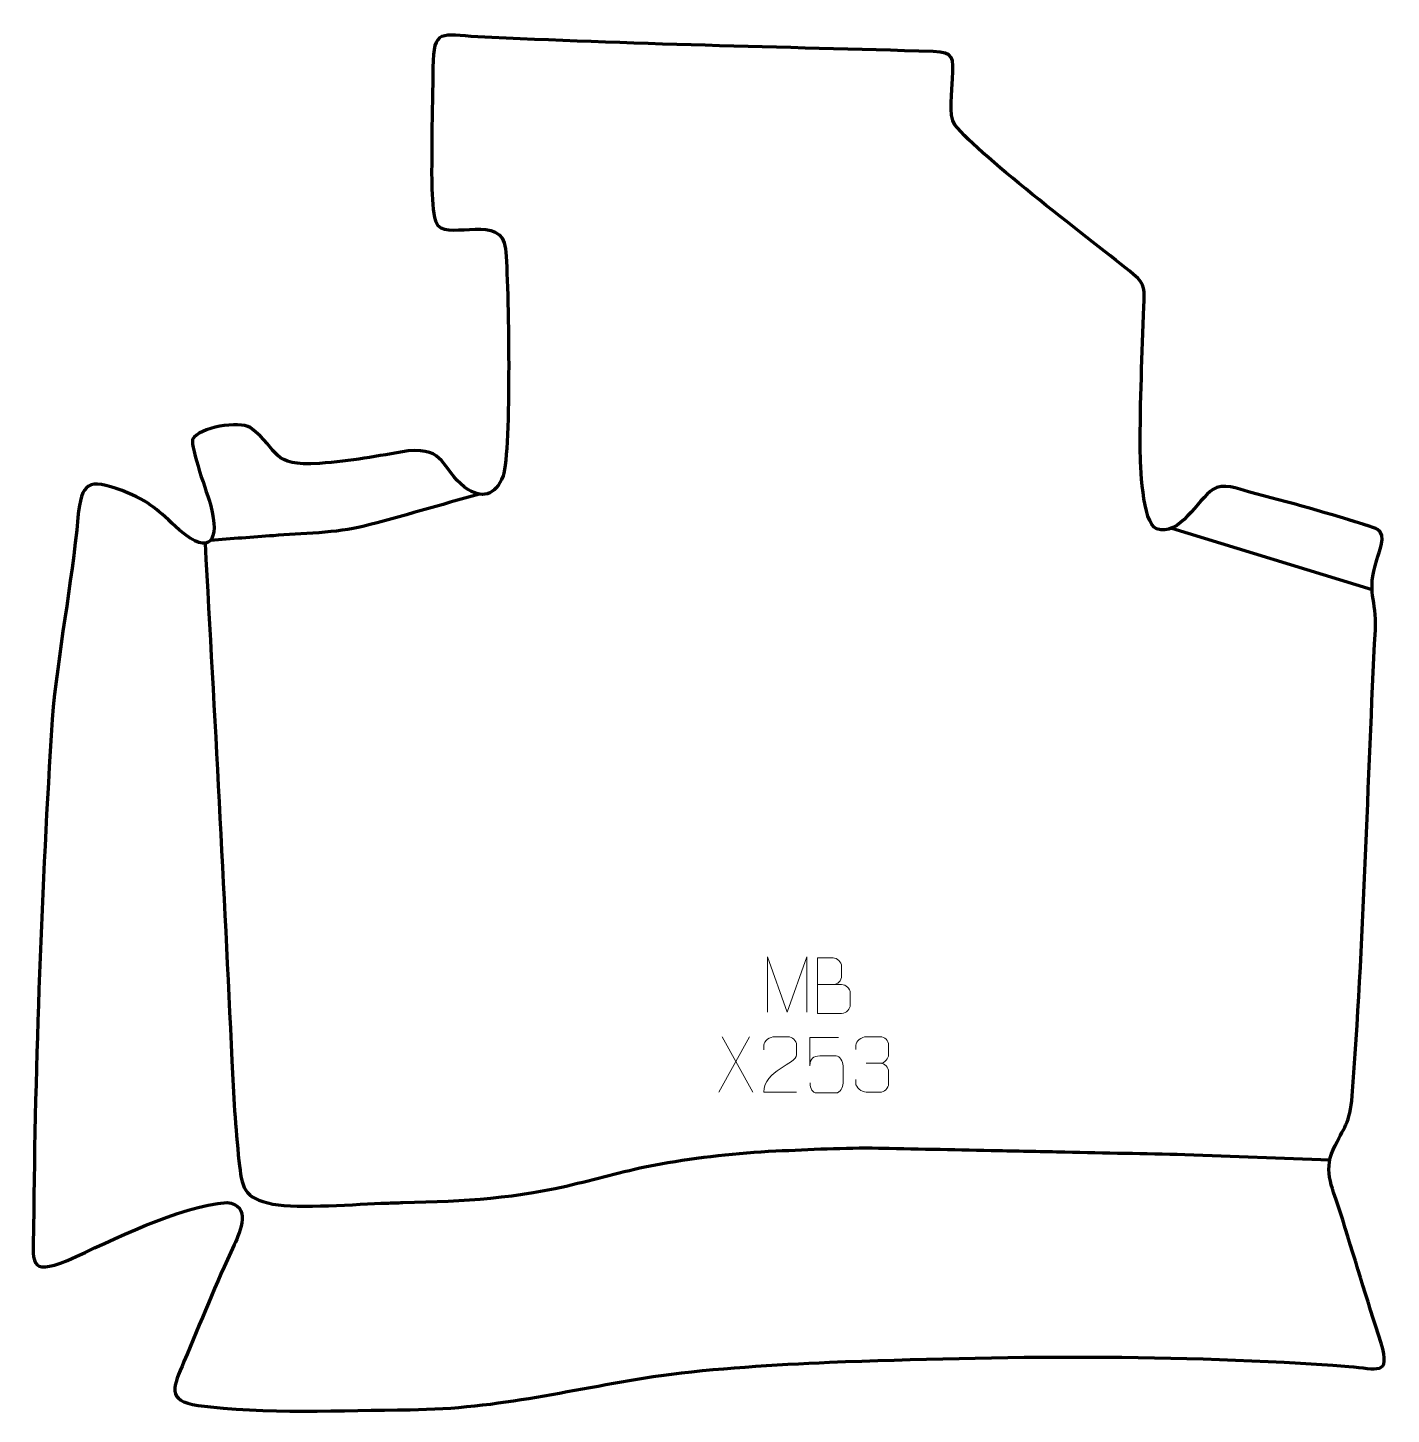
# Model space of a CAD drawing. Header units: millimetres. Extents: x -557 to 56, y 208 to 832.
import ezdxf

# ---------------------------------------------------------------- set-up
doc = ezdxf.new("R2010")
doc.units = ezdxf.units.MM
doc.header["$MEASUREMENT"] = 0
doc.layers.add('layer 2', color=7, linetype='Continuous')
doc.layers.add('layer 3', color=7, linetype='Continuous')

msp = doc.modelspace()

# ---------------------------------------------------------------- linework, layer by layer
at = {"layer": 'layer 2', "color": 142, "lineweight": 158}
for points, knots in [([(-353.8256, 622.4323), (-371.151, 617.6344), (-388.9378, 612.3706), (-406.2713, 607.8874), (-406.2713, 607.8874), (-417.2105, 605.058), (-434.6277, 604.6276), (-446.4267, 603.7547), (-446.4267, 603.7547), (-455.8786, 603.0555), (-465.3306, 602.3562), (-474.7825, 601.657)], [0, 0, 0, 0, 0.25, 0.25, 0.25, 0.25, 0.5, 0.5, 0.5, 0.5, 1, 1, 1, 1]), ([(-477.2056, 600.3979), (-472.9196, 522.75), (-468.6851, 445.1035), (-465.1826, 367.4153), (-465.1826, 367.4153), (-464.5043, 352.3236), (-463.5358, 337.3768), (-461.978, 322.3467), (-461.978, 322.3467), (-460.6557, 310.6377), (-460.22, 305.5566), (-446.6582, 302.9605), (-446.6582, 302.9605), (-435.3159, 300.7893), (-408.5222, 302.9901), (-395.6009, 303.4064), (-395.6009, 303.4064), (-393.1291, 303.4861), (-390.6585, 303.556), (-388.1862, 303.6197), (-388.1862, 303.6197), (-359.9902, 304.2355), (-337.2538, 305.5174), (-309.6111, 312.2935), (-309.6111, 312.2935), (-297.0966, 315.454), (-284.9796, 318.792), (-272.2471, 321.1158), (-272.2471, 321.1158), (-254.9856, 324.1053), (-237.9445, 325.9289), (-220.4574, 326.8859), (-220.4574, 326.8859), (-205.0805, 327.5019), (-189.6949, 328.4069), (-174.3073, 328.173), (-174.3073, 328.173), (-174.3073, 328.173), (-172.7729, 328.1451), (-172.7729, 328.1451), (-172.7729, 328.1451), (-155.2958, 327.7766), (-137.8185, 327.4128), (-120.3413, 327.0495), (-120.3413, 327.0495), (-110.3632, 326.842), (-100.3851, 326.6345), (-90.4071, 326.427), (-90.4071, 326.427), (-72.4465, 326.0535), (-54.486, 325.6799), (-36.5254, 325.3064), (-36.5254, 325.3064), (-36.5254, 325.3064), (28.74, 322.8359), (28.74, 322.8359)], [0, 0, 0, 0, 0.06666667, 0.06666667, 0.06666667, 0.06666667, 0.13333333, 0.13333333, 0.13333333, 0.13333333, 0.2, 0.2, 0.2, 0.2, 0.26666667, 0.26666667, 0.26666667, 0.26666667, 0.33333333, 0.33333333, 0.33333333, 0.33333333, 0.4, 0.4, 0.4, 0.4, 0.46666667, 0.46666667, 0.46666667, 0.46666667, 0.53333333, 0.53333333, 0.53333333, 0.53333333, 0.6, 0.6, 0.6, 0.6, 0.66666667, 0.66666667, 0.66666667, 0.66666667, 0.73333333, 0.73333333, 0.73333333, 0.73333333, 0.8, 0.8, 0.8, 0.8, 0.86666667, 0.86666667, 0.86666667, 0.86666667, 1, 1, 1, 1])]:
    msp.add_open_spline(points, degree=3, knots=knots, dxfattribs=at)
msp.add_open_spline([(-42.38, 607.1426), (-42.38, 607.1426), (47.7466, 579.5398), (47.7466, 579.5398)], degree=3, dxfattribs=at)
at = {"layer": 'layer 2', "color": 250, "lineweight": 9}
for points, knots in [([(-224.2192, 389.2746), (-224.2192, 389.2746), (-224.2192, 414.2325), (-224.2192, 414.2325), (-224.2192, 414.2325), (-224.2192, 414.2325), (-215.2941, 389.2746), (-215.2941, 389.2746), (-215.2941, 389.2746), (-215.2941, 389.2746), (-206.5342, 414.232), (-206.5342, 414.232), (-206.5342, 414.232), (-206.5342, 414.232), (-206.5342, 389.2746), (-206.5342, 389.2746)], [0, 0, 0, 0, 0.2, 0.2, 0.2, 0.2, 0.4, 0.4, 0.4, 0.4, 0.6, 0.6, 0.6, 0.6, 1, 1, 1, 1]), ([(-201.7792, 401.7533), (-198.1406, 401.7537), (-194.5535, 401.7537), (-190.9141, 401.7533), (-190.9141, 401.7533), (-188.9387, 401.736), (-187.0151, 399.9999), (-187.0151, 397.9503), (-187.0151, 397.9503), (-187.0155, 396.8217), (-187.0155, 393.7723), (-187.0151, 392.6434), (-187.0151, 392.6434), (-186.9975, 390.7855), (-188.5396, 388.7716), (-190.8611, 388.7885), (-190.8611, 388.7885), (-194.5009, 388.7889), (-198.1403, 388.7889), (-201.7792, 388.7885), (-201.7792, 388.7885), (-201.7792, 397.1068), (-201.7792, 405.4246), (-201.7792, 413.7421), (-201.7792, 413.7421), (-199.4055, 413.7421), (-197.0314, 413.7421), (-194.6572, 413.7421), (-194.6572, 413.7421), (-192.9764, 413.7597), (-190.8796, 411.8492), (-190.8619, 409.8868), (-190.8619, 409.8868), (-190.8623, 407.8207), (-190.8623, 407.6747), (-190.8619, 405.6082), (-190.8619, 405.6082), (-190.8446, 403.5421), (-192.6991, 401.736), (-194.7091, 401.7533)], [0, 0, 0, 0, 0.09090909, 0.09090909, 0.09090909, 0.09090909, 0.18181818, 0.18181818, 0.18181818, 0.18181818, 0.27272727, 0.27272727, 0.27272727, 0.27272727, 0.36363636, 0.36363636, 0.36363636, 0.36363636, 0.45454545, 0.45454545, 0.45454545, 0.45454545, 0.54545455, 0.54545455, 0.54545455, 0.54545455, 0.63636364, 0.63636364, 0.63636364, 0.63636364, 0.72727273, 0.72727273, 0.72727273, 0.72727273, 0.81818182, 0.81818182, 0.81818182, 0.81818182, 1, 1, 1, 1]), ([(-211.1117, 353.2949), (-216.0261, 353.2952), (-220.9405, 353.2952), (-225.8546, 353.2949), (-225.8546, 353.2949), (-225.8546, 363.2272), (-211.2036, 365.8684), (-211.1117, 370.1787), (-211.1117, 370.1787), (-211.112, 371.6028), (-211.112, 373.0265), (-211.1117, 374.4498), (-211.1117, 374.4498), (-211.1286, 376.5269), (-213.2514, 378.2517), (-214.9224, 378.269), (-214.9224, 378.269), (-216.9956, 378.2686), (-219.0685, 378.2686), (-221.1409, 378.269), (-221.1409, 378.269), (-222.963, 378.2855), (-225.7877, 376.4934), (-225.8546, 374.3998), (-225.8546, 374.3998), (-225.8546, 374.3998), (-225.8546, 372.345), (-225.8546, 372.345)], [0, 0, 0, 0, 0.125, 0.125, 0.125, 0.125, 0.25, 0.25, 0.25, 0.25, 0.375, 0.375, 0.375, 0.375, 0.5, 0.5, 0.5, 0.5, 0.625, 0.625, 0.625, 0.625, 0.75, 0.75, 0.75, 0.75, 1, 1, 1, 1]), ([(-192.2663, 377.861), (-192.2663, 377.861), (-205.118, 377.861), (-205.118, 377.861), (-205.118, 377.861), (-205.1177, 373.6304), (-205.1177, 369.3995), (-205.118, 365.1683), (-205.118, 365.1683), (-205.1183, 368.4784), (-203.4873, 369.5502), (-200.6753, 369.6107), (-200.6753, 369.6107), (-198.2357, 369.611), (-195.7962, 369.611), (-193.357, 369.6107), (-193.357, 369.6107), (-191.7072, 369.6175), (-190.2323, 367.237), (-190.2038, 365.1683), (-190.2038, 365.1683), (-190.2041, 362.581), (-190.2041, 359.9934), (-190.2038, 357.4057), (-190.2038, 357.4057), (-190.1576, 355.4463), (-191.657, 353.01), (-193.2829, 352.9515), (-193.2829, 352.9515), (-195.2394, 352.9518), (-200.1344, 352.9518), (-202.0914, 352.9515), (-202.0914, 352.9515), (-203.9369, 352.9427), (-205.044, 354.9075), (-205.0648, 357.4586)], [0, 0, 0, 0, 0.1, 0.1, 0.1, 0.1, 0.2, 0.2, 0.2, 0.2, 0.3, 0.3, 0.3, 0.3, 0.4, 0.4, 0.4, 0.4, 0.5, 0.5, 0.5, 0.5, 0.6, 0.6, 0.6, 0.6, 0.7, 0.7, 0.7, 0.7, 0.8, 0.8, 0.8, 0.8, 1, 1, 1, 1]), ([(-184.5042, 372.5744), (-184.5042, 372.5744), (-184.5042, 374.4316), (-184.5042, 374.4316), (-184.5042, 374.4316), (-184.5185, 376.1735), (-181.854, 378.2916), (-179.7949, 378.2689), (-179.7949, 378.2689), (-177.7308, 378.2689), (-175.6668, 378.2689), (-173.6031, 378.2689), (-173.6031, 378.2689), (-171.4086, 378.2777), (-169.8103, 376.4309), (-169.7659, 374.5188), (-169.7659, 374.5188), (-169.7663, 373.0837), (-169.7663, 371.6486), (-169.7659, 370.2131), (-169.7659, 370.2131), (-169.8145, 368.5596), (-171.4171, 366.3296), (-173.6154, 366.3396), (-173.6154, 366.3396), (-171.4117, 366.3284), (-169.8037, 364.5252), (-169.7497, 362.4657), (-169.7497, 362.4657), (-169.7501, 360.681), (-169.7501, 358.8963), (-169.7497, 357.1112), (-169.7497, 357.1112), (-169.7396, 355.0498), (-171.7945, 353.2867), (-173.6154, 353.2948), (-173.6154, 353.2948), (-175.6807, 353.2951), (-177.7459, 353.2951), (-179.8115, 353.2948), (-179.8115, 353.2948), (-181.9801, 353.3063), (-184.5111, 355.7065), (-184.5297, 357.1683), (-184.5297, 357.1683), (-184.5297, 357.1683), (-184.5297, 359.0769), (-184.5297, 359.0769)], [0, 0, 0, 0, 0.07692308, 0.07692308, 0.07692308, 0.07692308, 0.15384615, 0.15384615, 0.15384615, 0.15384615, 0.23076923, 0.23076923, 0.23076923, 0.23076923, 0.30769231, 0.30769231, 0.30769231, 0.30769231, 0.38461538, 0.38461538, 0.38461538, 0.38461538, 0.46153846, 0.46153846, 0.46153846, 0.46153846, 0.53846154, 0.53846154, 0.53846154, 0.53846154, 0.61538462, 0.61538462, 0.61538462, 0.61538462, 0.69230769, 0.69230769, 0.69230769, 0.69230769, 0.76923077, 0.76923077, 0.76923077, 0.76923077, 0.84615385, 0.84615385, 0.84615385, 0.84615385, 1, 1, 1, 1])]:
    msp.add_open_spline(points, degree=3, knots=knots, dxfattribs=at)
for points in [[(-232.3401, 378.2588), (-232.3401, 378.2588), (-246.0807, 353.363), (-246.0807, 353.363)], [(-244.6261, 378.2588), (-244.6261, 378.2588), (-230.8855, 353.3053), (-230.8855, 353.3053)], [(-179.7945, 366.3292), (-179.7945, 366.3292), (-173.5981, 366.3292), (-173.5981, 366.3292)]]:
    msp.add_open_spline(points, degree=3, dxfattribs=at)
at = {"layer": 'layer 3', "color": 242, "lineweight": 158}
msp.add_open_spline([(-149.7584, 821.6669), (-140.0923, 821.2219), (-140.6683, 819.1445), (-140.9771, 809.3906), (-140.9771, 809.3906), (-141.1422, 804.1754), (-142.948, 792.921), (-139.9602, 788.7003), (-139.9602, 788.7003), (-128.0096, 773.7291), (-77.2038, 735.9003), (-59.5273, 721.3444), (-59.5273, 721.3444), (-53.8312, 716.6539), (-54.7133, 714.4261), (-54.9611, 706.9373), (-54.9611, 706.9373), (-55.6565, 685.7064), (-56.611, 663.8713), (-56.5825, 642.669), (-56.5825, 642.669), (-56.4666, 636.0478), (-55.7561, 609.3511), (-49.1621, 606.8491), (-49.1621, 606.8491), (-38.999, 602.993), (-30.5934, 620.2275), (-23.8854, 624.5577), (-23.8854, 624.5577), (-19.175, 627.5983), (-12.8418, 624.8379), (-7.8991, 623.5377), (-7.8991, 623.5377), (9.9198, 618.8505), (29.3469, 613.5622), (46.8171, 607.8348), (46.8171, 607.8348), (47.86, 607.4929), (49.2145, 607.0797), (50.1954, 606.5941), (50.1954, 606.5941), (54.3788, 604.0332), (50.9777, 596.4183), (49.8509, 592.8618), (49.8509, 592.8618), (45.0296, 577.6452), (49.9606, 575.6951), (49.2087, 561.2447), (49.2087, 561.2447), (45.7654, 495.0726), (43.9713, 417.8092), (38.7751, 351.6748), (38.7751, 351.6748), (37.779, 338.9974), (35.1287, 337.9814), (30.2325, 327.3643), (30.2325, 327.3643), (25.7043, 317.5455), (30.3805, 309.0294), (33.3682, 299.5359), (33.3682, 299.5359), (39.558, 279.751), (45.362, 260.1576), (51.8132, 240.4126), (51.8132, 240.4126), (56.3691, 225.2909), (49.9953, 228.9173), (37.2718, 229.8973), (37.2718, 229.8973), (-39.9529, 235.6785), (-118.9332, 234.7165), (-196.3714, 231.7628), (-196.3714, 231.7628), (-220.5982, 230.6776), (-248.0381, 229.0655), (-271.9874, 225.8801), (-271.9874, 225.8801), (-310.9574, 220.1164), (-344.9039, 210.7051), (-384.9954, 210.4288), (-384.9954, 210.4288), (-415.1659, 210.1113), (-450.7548, 208.3584), (-480.3848, 212.3604), (-480.3848, 212.3604), (-494.9141, 214.3228), (-491.4263, 220.8877), (-486.6924, 232.0447), (-486.6924, 232.0447), (-479.2322, 249.7676), (-472.3293, 267.1311), (-464.1297, 284.5767), (-464.1297, 284.5767), (-461.234, 290.7377), (-456.3345, 302.4658), (-467.329, 303.7058), (-467.329, 303.7058), (-489.0551, 301.9926), (-519.0589, 286.7105), (-539.1387, 277.5145), (-539.1387, 277.5145), (-556.9805, 270.4339), (-554.5321, 277.0075), (-554.3466, 292.7396), (-554.3466, 292.7396), (-553.6776, 368.2882), (-550.7492, 445.5519), (-546.0039, 520.9605), (-546.0039, 520.9605), (-543.397, 551.4604), (-537.249, 581.3323), (-534.4001, 611.9553), (-534.4001, 611.9553), (-532.9164, 627.9036), (-529.671, 629.7352), (-514.4876, 624.0302), (-514.4876, 624.0302), (-501.0498, 618.6125), (-498.9645, 615.5434), (-488.6754, 606.2291), (-488.6754, 606.2291), (-474.6971, 594.3265), (-470.7263, 601.842), (-474.5771, 617.1547), (-474.5771, 617.1547), (-476.1202, 622.3028), (-483.8389, 643.4841), (-482.8431, 647.0682), (-482.8431, 647.0682), (-480.0239, 652.5876), (-461.754, 655.5007), (-456.8843, 652.4639), (-456.8843, 652.4639), (-443.0331, 641.8056), (-448.0733, 634.8637), (-425.7882, 636.2961), (-425.7882, 636.2961), (-411.3649, 637.2906), (-399.8385, 639.6072), (-385.806, 641.8809), (-385.806, 641.8809), (-369.1249, 643.4796), (-371.0461, 634.1456), (-360.4662, 625.5648), (-360.4662, 625.5648), (-352.5109, 619.8131), (-346.9055, 621.7749), (-343.0954, 630.6717), (-343.0954, 630.6717), (-339.4233, 642.1015), (-340.5658, 717.5696), (-342.078, 732.895), (-342.078, 732.895), (-343.6467, 748.7926), (-366.6838, 737.0581), (-372.4357, 743.3328), (-372.4357, 743.3328), (-375.8039, 747.0072), (-375.2478, 767.2265), (-375.2717, 773.0009), (-375.2717, 773.0009), (-375.3291, 786.8334), (-374.8701, 800.6775), (-374.7176, 814.5114), (-374.7176, 814.5114), (-374.6017, 832.354), (-370.7112, 829.0905), (-354.5832, 828.2883), (-354.5832, 828.2883), (-286.6957, 824.9118), (-217.752, 823.6279), (-149.7584, 821.6669)], degree=3, knots=[0, 0, 0, 0, 0.02272727, 0.02272727, 0.02272727, 0.02272727, 0.04545455, 0.04545455, 0.04545455, 0.04545455, 0.06818182, 0.06818182, 0.06818182, 0.06818182, 0.09090909, 0.09090909, 0.09090909, 0.09090909, 0.11363636, 0.11363636, 0.11363636, 0.11363636, 0.13636364, 0.13636364, 0.13636364, 0.13636364, 0.15909091, 0.15909091, 0.15909091, 0.15909091, 0.18181818, 0.18181818, 0.18181818, 0.18181818, 0.20454545, 0.20454545, 0.20454545, 0.20454545, 0.22727273, 0.22727273, 0.22727273, 0.22727273, 0.25, 0.25, 0.25, 0.25, 0.27272727, 0.27272727, 0.27272727, 0.27272727, 0.29545455, 0.29545455, 0.29545455, 0.29545455, 0.31818182, 0.31818182, 0.31818182, 0.31818182, 0.34090909, 0.34090909, 0.34090909, 0.34090909, 0.36363636, 0.36363636, 0.36363636, 0.36363636, 0.38636364, 0.38636364, 0.38636364, 0.38636364, 0.40909091, 0.40909091, 0.40909091, 0.40909091, 0.43181818, 0.43181818, 0.43181818, 0.43181818, 0.45454545, 0.45454545, 0.45454545, 0.45454545, 0.47727273, 0.47727273, 0.47727273, 0.47727273, 0.5, 0.5, 0.5, 0.5, 0.52272727, 0.52272727, 0.52272727, 0.52272727, 0.54545455, 0.54545455, 0.54545455, 0.54545455, 0.56818182, 0.56818182, 0.56818182, 0.56818182, 0.59090909, 0.59090909, 0.59090909, 0.59090909, 0.61363636, 0.61363636, 0.61363636, 0.61363636, 0.63636364, 0.63636364, 0.63636364, 0.63636364, 0.65909091, 0.65909091, 0.65909091, 0.65909091, 0.68181818, 0.68181818, 0.68181818, 0.68181818, 0.70454545, 0.70454545, 0.70454545, 0.70454545, 0.72727273, 0.72727273, 0.72727273, 0.72727273, 0.75, 0.75, 0.75, 0.75, 0.77272727, 0.77272727, 0.77272727, 0.77272727, 0.79545455, 0.79545455, 0.79545455, 0.79545455, 0.81818182, 0.81818182, 0.81818182, 0.81818182, 0.84090909, 0.84090909, 0.84090909, 0.84090909, 0.86363636, 0.86363636, 0.86363636, 0.86363636, 0.88636364, 0.88636364, 0.88636364, 0.88636364, 0.90909091, 0.90909091, 0.90909091, 0.90909091, 0.93181818, 0.93181818, 0.93181818, 0.93181818, 0.95454545, 0.95454545, 0.95454545, 0.95454545, 1, 1, 1, 1], dxfattribs=at)

doc.saveas('drawing.dxf')
